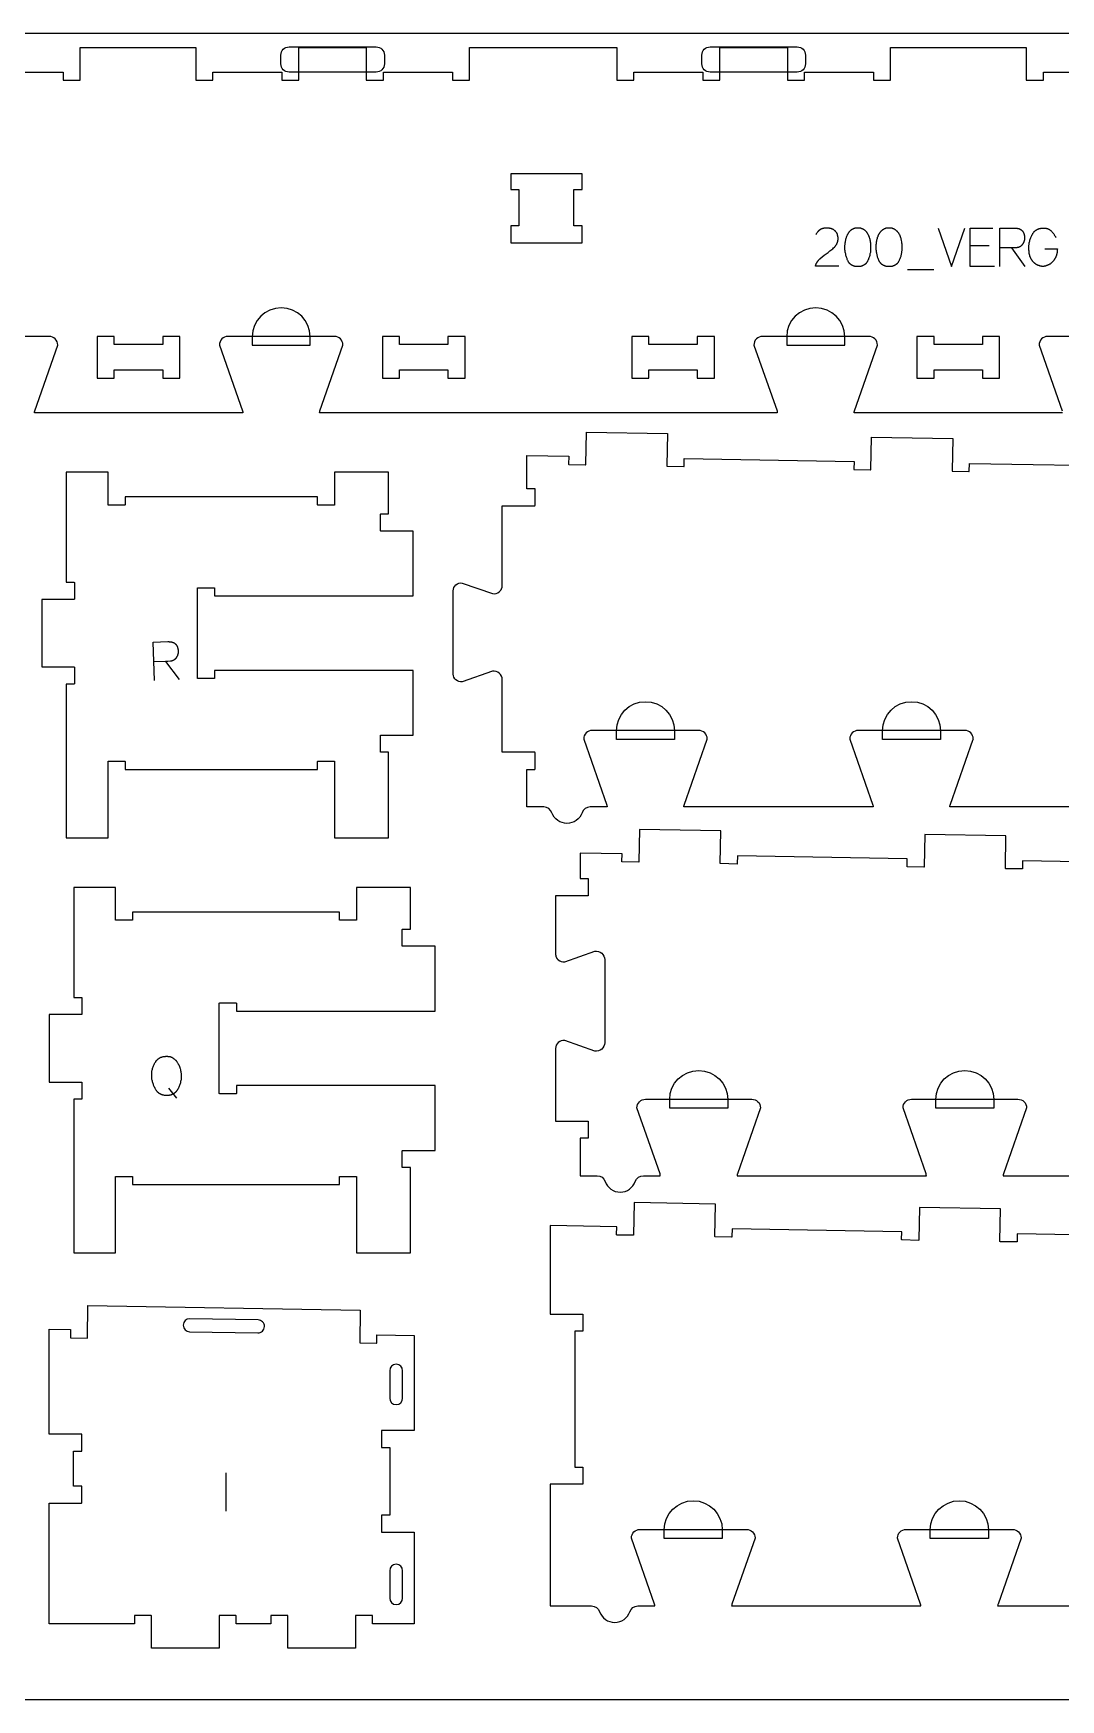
# Model space of a CAD drawing. Header units: millimetres. Extents: x -1220 to 1220, y -1270 to 1270.
# Drawn here: x -368 to 384, y -1270 to -50 of the extents above; entities that cross this region are included whole.
import ezdxf

# ---------------------------------------------------------------- set-up
doc = ezdxf.new("R2010")
doc.units = ezdxf.units.MM
for name, color, linetype, true_color in [('0_SHEET_SPRUCEPLY_2440X122', 1, 'Continuous', 0xff0000), ('1_ANYTOOL_1MMDEEP_LABELS_S', 2, 'Continuous', 0xffff00), ('3_ANYTOOL_CUTTHROUGH_INSID', 4, 'Continuous', 0x00ffff), ('4_ANYTOOL_CUTTHROUGH_OUTSI', 5, 'Continuous', 0x0000ff), ('5_ANYTOOL_HALF_MILL_9MM_IN', 3, 'Continuous', 0x00ff00)]:
    doc.layers.add(name, color=color, linetype=linetype, true_color=true_color)

msp = doc.modelspace()

# ---------------------------------------------------------------- linework, layer by layer
at = {"layer": '0_SHEET_SPRUCEPLY_2440X122'}
msp.add_lwpolyline([(1220, -50), (1220, -1270), (-1220, -1270), (-1220, -50)], close=True, dxfattribs=at)
at = {"layer": '1_ANYTOOL_1MMDEEP_LABELS_S'}
for points in [[(221.7, -220.5), (204.6, -220.5), (204.7, -220), (204.9, -219.6), (204.9, -219.4), (205, -219.2), (205.1, -219), (205.2, -218.8), (205.3, -218.6), (205.4, -218.4), (205.5, -218.2), (205.6, -218.1), (205.7, -217.9), (205.8, -217.7), (205.9, -217.5), (206, -217.3), (206.2, -217.1), (206.3, -217), (206.4, -216.8), (206.5, -216.6), (206.7, -216.5), (206.8, -216.3), (206.9, -216.1), (207.1, -216), (207.2, -215.8), (207.4, -215.6), (207.5, -215.5), (207.7, -215.3), (207.8, -215.2), (208, -215), (208.2, -214.9), (209.7, -213.6), (211.1, -212.5), (212.5, -211.4), (213.9, -210.4), (214.7, -209.8), (215.3, -209.3), (216, -208.8), (216.7, -208.2), (217.3, -207.7), (217.9, -207.1), (218.5, -206.5), (219, -206), (219.2, -205.8), (219.3, -205.7), (219.4, -205.5), (219.5, -205.4), (219.7, -205.2), (219.8, -205), (219.9, -204.9), (220, -204.7), (220.1, -204.6), (220.2, -204.4), (220.3, -204.2), (220.4, -204.1), (220.4, -203.9), (220.5, -203.7), (220.6, -203.5), (220.7, -203.4), (220.7, -203.2), (220.8, -203), (220.9, -202.8), (220.9, -202.6), (221, -202.4), (221, -202.3), (221, -202.1), (221.1, -201.9), (221.1, -201.7), (221.1, -201.5), (221.2, -201.3), (221.2, -201.1), (221.2, -200.9), (221.2, -200.7), (221.2, -200.4), (221.2, -200.2), (221.2, -200), (221.2, -199.8), (221.2, -199.5), (221.2, -199.3), (221.2, -199.1), (221.1, -198.9), (221.1, -198.7), (221.1, -198.5), (221, -198.3), (221, -198.1), (220.9, -197.9), (220.9, -197.7), (220.8, -197.5), (220.8, -197.3), (220.7, -197.1), (220.6, -196.9), (220.6, -196.7), (220.5, -196.6), (220.4, -196.4), (220.3, -196.2), (220.2, -196.1), (220.1, -195.9), (220, -195.8), (219.9, -195.6), (219.8, -195.5), (219.7, -195.3), (219.5, -195.2), (219.4, -195), (219.3, -194.9), (219.1, -194.8), (219, -194.6), (218.9, -194.5), (218.7, -194.4), (218.6, -194.3), (218.4, -194.2), (218.3, -194.1), (218.1, -193.9), (217.9, -193.8), (217.8, -193.7), (217.6, -193.7), (217.4, -193.6), (217.3, -193.5), (217.1, -193.4), (216.9, -193.3), (216.7, -193.2), (216.6, -193.2), (216.4, -193.1), (216.2, -193), (216, -193), (215.8, -192.9), (215.6, -192.9), (215.4, -192.8), (215.2, -192.8), (215, -192.7), (214.8, -192.7), (214.6, -192.7), (214.4, -192.6), (214.2, -192.6), (214, -192.6), (213.8, -192.6), (213.6, -192.6), (213.3, -192.6), (212.9, -192.6), (212.6, -192.6), (212.2, -192.6), (211.9, -192.6), (211.6, -192.6), (211.3, -192.7), (210.9, -192.7), (210.6, -192.8), (210.3, -192.8), (210, -192.9), (209.9, -193), (209.8, -193), (209.6, -193.1), (209.5, -193.1), (209.3, -193.2), (209.2, -193.2), (209.1, -193.3), (208.9, -193.3), (208.8, -193.4), (208.7, -193.5), (208.5, -193.5), (208.4, -193.6), (208.3, -193.7), (208.2, -193.7), (208, -193.8), (207.9, -193.9), (207.8, -194), (207.7, -194.1), (207.6, -194.1), (207.4, -194.2), (207.3, -194.3), (207.2, -194.4), (207.1, -194.5), (207, -194.6), (206.9, -194.7), (206.8, -194.8), (206.7, -194.9), (206.6, -195), (206.5, -195.1), (206.4, -195.2), (206.3, -195.3), (206.2, -195.5), (206, -195.7), (205.8, -195.9), (205.6, -196.2), (205.5, -196.5), (205.3, -196.7), (205.1, -197), (205, -197.3)], [(294.6, -192.6), (304.3, -220.6), (314.1, -192.6)], [(335.8, -220.6), (318.1, -220.6), (318.1, -192.6), (334.7, -192.6)], [(339.8, -220.6), (339.8, -192.6), (350.4, -192.6), (350.8, -192.6), (351.3, -192.6), (351.5, -192.6), (351.7, -192.6), (351.9, -192.6), (352.1, -192.7), (352.3, -192.7), (352.5, -192.7), (352.7, -192.8), (352.9, -192.8), (353.1, -192.9), (353.3, -192.9), (353.5, -193), (353.6, -193), (353.8, -193.1), (354, -193.1), (354.1, -193.2), (354.3, -193.3), (354.5, -193.3), (354.6, -193.4), (354.8, -193.5), (354.9, -193.6), (355.1, -193.7), (355.2, -193.8), (355.3, -193.9), (355.5, -194), (355.6, -194.1), (355.7, -194.2), (355.8, -194.3), (356, -194.4), (356.1, -194.5), (356.2, -194.6), (356.3, -194.7), (356.4, -194.9), (356.5, -195), (356.6, -195.1), (356.7, -195.3), (356.8, -195.4), (356.9, -195.6), (356.9, -195.7), (357, -195.9), (357.1, -196), (357.2, -196.2), (357.2, -196.3), (357.3, -196.5), (357.4, -196.7), (357.4, -196.8), (357.5, -197), (357.5, -197.2), (357.6, -197.4), (357.6, -197.6), (357.6, -197.8), (357.7, -198), (357.7, -198.2), (357.7, -198.4), (357.8, -198.6), (357.8, -198.8), (357.8, -199), (357.8, -199.4), (357.8, -199.9), (357.8, -200), (357.8, -200.2), (357.8, -200.4), (357.8, -200.5), (357.8, -200.7), (357.8, -200.8), (357.7, -201), (357.7, -201.2), (357.7, -201.3), (357.7, -201.5), (357.6, -201.6), (357.6, -201.8), (357.5, -201.9), (357.5, -202.1), (357.5, -202.2), (357.4, -202.4), (357.3, -202.6), (357.3, -202.7), (357.2, -202.9), (357.2, -203), (357.1, -203.1), (357, -203.3), (357, -203.4), (356.9, -203.6), (356.8, -203.7), (356.7, -203.9), (356.6, -204), (356.5, -204.2), (356.4, -204.3), (356.3, -204.4), (356.2, -204.6), (356, -204.8), (355.9, -205), (355.8, -205.1), (355.7, -205.2), (355.6, -205.3), (355.5, -205.5), (355.4, -205.6), (355.3, -205.7), (355.1, -205.8), (355, -205.9), (354.9, -206), (354.7, -206.1), (354.6, -206.1), (354.5, -206.2), (354.4, -206.3), (354.2, -206.4), (354.1, -206.5), (353.9, -206.5), (353.8, -206.6), (353.6, -206.6), (353.5, -206.7), (353.3, -206.7), (353.2, -206.8), (353, -206.8), (352.9, -206.9), (352.7, -206.9), (352.5, -206.9), (352.4, -206.9), (352.2, -207), (352, -207), (351.9, -207), (350.1, -207.1), (348.2, -207.1), (339.8, -207.1)], [(372.7, -207.7), (381.9, -207.7), (381.8, -208.5), (381.8, -208.9), (381.8, -209.2), (381.7, -209.6), (381.7, -210), (381.6, -210.3), (381.6, -210.7), (381.5, -211), (381.5, -211.3), (381.4, -211.7), (381.3, -212), (381.2, -212.3), (381.1, -212.6), (381, -212.9), (380.9, -213.2), (380.8, -213.5), (380.7, -213.8), (380.6, -214.1), (380.4, -214.4), (380.3, -214.7), (380.1, -214.9), (380, -215.2), (379.8, -215.4), (379.7, -215.7), (379.5, -215.9), (379.3, -216.2), (379.2, -216.4), (379, -216.6), (378.8, -216.8), (378.6, -217.1), (378.4, -217.3), (378, -217.7), (377.8, -217.9), (377.6, -218), (377.3, -218.2), (377.1, -218.4), (376.9, -218.6), (376.7, -218.7), (376.5, -218.9), (376.3, -219), (376.1, -219.1), (375.8, -219.3), (375.6, -219.4), (375.4, -219.5), (375.2, -219.6), (375, -219.7), (374.7, -219.8), (374.5, -219.9), (374.3, -220), (374, -220.1), (373.8, -220.2), (373.6, -220.2), (373.4, -220.3), (373.1, -220.4), (372.9, -220.4), (372.7, -220.5), (372.4, -220.5), (372.2, -220.5), (371.9, -220.6), (371.7, -220.6), (371.5, -220.6), (371.2, -220.6), (371, -220.6), (370.7, -220.6), (370.5, -220.6), (370.3, -220.5), (370, -220.5), (369.8, -220.5), (369.6, -220.4), (369.3, -220.4), (369.1, -220.3), (368.9, -220.3), (368.6, -220.2), (368.4, -220.1), (368.2, -220.1), (368, -220), (367.7, -219.9), (367.5, -219.8), (367.3, -219.7), (367.1, -219.6), (366.9, -219.5), (366.6, -219.3), (366.4, -219.2), (366.2, -219.1), (366, -218.9), (365.8, -218.8), (365.6, -218.6), (365.4, -218.4), (365.2, -218.3), (365, -218.1), (364.7, -217.9), (364.5, -217.7), (364.3, -217.5), (364.1, -217.3), (363.9, -217.1), (363.8, -216.9), (363.6, -216.7), (363.4, -216.4), (363.2, -216.2), (363.1, -215.9), (362.9, -215.7), (362.7, -215.4), (362.6, -215.2), (362.5, -214.9), (362.3, -214.6), (362.2, -214.3), (362.1, -214), (362, -213.7), (361.8, -213.4), (361.7, -213.1), (361.6, -212.8), (361.6, -212.4), (361.5, -212.1), (361.4, -211.7), (361.3, -211.4), (361.3, -211), (361.2, -210.7), (361.1, -210.3), (361.1, -209.9), (361.1, -209.5), (361, -208.7), (361, -207.9), (360.9, -207), (361, -206.4), (361, -205.8), (361, -205.1), (361.1, -204.5), (361.2, -203.9), (361.3, -203.3), (361.4, -202.7), (361.6, -202.1), (361.7, -201.4), (361.9, -200.8), (362.1, -200.2), (362.3, -199.6), (362.6, -199), (362.8, -198.4), (363.1, -197.9), (363.4, -197.3), (363.6, -197), (363.8, -196.7), (363.9, -196.4), (364.1, -196.2), (364.3, -195.9), (364.4, -195.8), (364.5, -195.7), (364.6, -195.5), (364.7, -195.4), (364.8, -195.3), (364.9, -195.2), (365, -195.1), (365.1, -195), (365.2, -194.9), (365.3, -194.8), (365.4, -194.7), (365.6, -194.6), (365.7, -194.5), (365.8, -194.4), (365.9, -194.3), (366, -194.2), (366.2, -194.1), (366.3, -194), (366.4, -194), (366.5, -193.9), (366.7, -193.8), (366.8, -193.7), (366.9, -193.7), (367.1, -193.6), (367.2, -193.5), (367.3, -193.5), (367.5, -193.4), (367.6, -193.3), (367.8, -193.3), (367.9, -193.2), (368, -193.2), (368.2, -193.1), (368.5, -193), (368.8, -192.9), (369.1, -192.8), (369.4, -192.8), (369.8, -192.7), (370.1, -192.7), (370.4, -192.6), (370.8, -192.6), (371.1, -192.6), (371.5, -192.6), (371.9, -192.6), (372.1, -192.6), (372.3, -192.6), (372.5, -192.6), (372.7, -192.6), (372.9, -192.6), (373.1, -192.6), (373.3, -192.7), (373.5, -192.7), (373.7, -192.7), (373.8, -192.8), (374, -192.8), (374.2, -192.8), (374.4, -192.9), (374.6, -193), (374.7, -193), (374.9, -193.1), (375.1, -193.1), (375.2, -193.2), (375.4, -193.3), (375.6, -193.4), (375.7, -193.5), (375.9, -193.6), (376, -193.6), (376.2, -193.7), (376.3, -193.8), (376.5, -194), (376.6, -194.1), (376.8, -194.2), (376.9, -194.3), (377, -194.4), (377.2, -194.5), (377.3, -194.7), (377.8, -195.2), (378.1, -195.5), (378.3, -195.8), (378.5, -196.1), (378.8, -196.3), (379, -196.6), (379.2, -196.9), (379.4, -197.2), (379.6, -197.5), (379.8, -197.9), (380, -198.2), (380.2, -198.5), (380.4, -198.8), (380.6, -199.1), (380.7, -199.5)], [(331.8, -205.6), (318.1, -205.6)], [(348.2, -207.1), (357.9, -220.6)], [(272.1, -222.9), (291.3, -222.9)], [(-279.5, -523.7), (-280.4, -495.7), (-269.8, -495.3), (-269.3, -495.3), (-268.9, -495.3), (-268.7, -495.4), (-268.5, -495.4), (-268.3, -495.4), (-268, -495.4), (-267.8, -495.4), (-267.6, -495.5), (-267.5, -495.5), (-267.3, -495.5), (-267.1, -495.6), (-266.9, -495.6), (-266.7, -495.7), (-266.5, -495.7), (-266.4, -495.8), (-266.2, -495.8), (-266, -495.9), (-265.9, -495.9), (-265.7, -496), (-265.5, -496.1), (-265.4, -496.2), (-265.2, -496.2), (-265.1, -496.3), (-264.9, -496.4), (-264.8, -496.5), (-264.7, -496.6), (-264.5, -496.7), (-264.4, -496.8), (-264.3, -496.9), (-264.2, -497), (-264, -497.1), (-263.9, -497.2), (-263.8, -497.3), (-263.7, -497.5), (-263.6, -497.6), (-263.5, -497.7), (-263.4, -497.9), (-263.3, -498), (-263.2, -498.1), (-263.1, -498.3), (-263.1, -498.4), (-263, -498.6), (-262.9, -498.7), (-262.8, -498.9), (-262.8, -499.1), (-262.7, -499.2), (-262.6, -499.4), (-262.6, -499.6), (-262.5, -499.8), (-262.5, -499.9), (-262.4, -500.1), (-262.4, -500.3), (-262.3, -500.5), (-262.3, -500.7), (-262.3, -500.9), (-262.2, -501.1), (-262.2, -501.3), (-262.2, -501.5), (-262.1, -502), (-262.1, -502.4), (-262.1, -502.6), (-262.1, -502.8), (-262.1, -502.9), (-262.1, -503.1), (-262.1, -503.2), (-262.2, -503.4), (-262.2, -503.6), (-262.2, -503.7), (-262.2, -503.9), (-262.2, -504), (-262.3, -504.2), (-262.3, -504.4), (-262.3, -504.5), (-262.4, -504.7), (-262.4, -504.8), (-262.5, -505), (-262.5, -505.1), (-262.6, -505.3), (-262.6, -505.4), (-262.7, -505.6), (-262.7, -505.7), (-262.8, -505.9), (-262.9, -506), (-263, -506.2), (-263, -506.3), (-263.1, -506.5), (-263.2, -506.6), (-263.3, -506.7), (-263.4, -506.9), (-263.5, -507), (-263.6, -507.2), (-263.7, -507.5), (-263.9, -507.6), (-264, -507.7), (-264.1, -507.8), (-264.2, -508), (-264.3, -508.1), (-264.4, -508.2), (-264.5, -508.3), (-264.6, -508.4), (-264.7, -508.5), (-264.9, -508.6), (-265, -508.7), (-265.1, -508.8), (-265.3, -508.9), (-265.4, -509), (-265.5, -509), (-265.7, -509.1), (-265.8, -509.2), (-265.9, -509.3), (-266.1, -509.3), (-266.2, -509.4), (-266.4, -509.4), (-266.5, -509.5), (-266.7, -509.5), (-266.8, -509.6), (-267, -509.6), (-267.2, -509.6), (-267.3, -509.7), (-267.5, -509.7), (-267.7, -509.7), (-267.8, -509.7), (-269.7, -509.9), (-271.5, -509.9), (-279.9, -510.2)], [(-271.5, -509.9), (-261.3, -523.1)], [(-263.2, -829.5), (-268.9, -822.2)], [(-227.1, -1104), (-227.1, -1132)]]:
    msp.add_lwpolyline(points, dxfattribs=at)
for points in [[(235.7, -192.3), (236, -192.3), (236.3, -192.3), (236.5, -192.3), (236.7, -192.4), (236.8, -192.4), (237, -192.4), (237.2, -192.4), (237.3, -192.5), (237.5, -192.5), (237.6, -192.5), (237.8, -192.5), (237.9, -192.6), (238.1, -192.6), (238.2, -192.7), (238.4, -192.7), (238.5, -192.8), (238.6, -192.8), (238.8, -192.9), (238.9, -192.9), (239.1, -193), (239.2, -193.1), (239.3, -193.1), (239.5, -193.2), (239.6, -193.3), (239.7, -193.3), (239.8, -193.4), (239.9, -193.5), (240.1, -193.6), (240.2, -193.7), (240.3, -193.8), (240.5, -193.9), (240.8, -194.1), (241, -194.3), (241.2, -194.5), (241.4, -194.7), (241.6, -194.9), (241.8, -195.1), (242, -195.4), (242.1, -195.6), (242.3, -195.8), (242.5, -196.1), (242.6, -196.3), (242.8, -196.6), (242.9, -196.8), (243.1, -197.1), (243.2, -197.4), (243.5, -197.9), (243.6, -198.2), (243.7, -198.5), (243.8, -198.7), (243.9, -199), (244, -199.3), (244.1, -199.6), (244.2, -199.9), (244.3, -200.2), (244.4, -200.5), (244.5, -200.8), (244.5, -201.1), (244.6, -201.4), (244.7, -201.8), (244.8, -202.7), (244.9, -203.3), (245, -204), (245, -204.6), (245.1, -205.2), (245.1, -205.8), (245.1, -206.3), (245.1, -206.9), (245.1, -207.5), (245.1, -208.1), (245.1, -208.6), (245, -209.2), (244.9, -209.8), (244.9, -210.4), (244.8, -210.9), (244.6, -211.5), (244.5, -212.1), (244.4, -212.7), (244.2, -213.3), (244, -213.8), (243.8, -214.4), (243.6, -215), (243.4, -215.6), (243.1, -216.2), (243, -216.4), (242.9, -216.7), (242.7, -217), (242.7, -217.1), (242.6, -217.2), (242.5, -217.4), (242.4, -217.5), (242.4, -217.6), (242.3, -217.7), (242.2, -217.8), (242.1, -218), (242, -218.1), (241.9, -218.2), (241.9, -218.3), (241.8, -218.4), (241.7, -218.5), (241.6, -218.6), (241.5, -218.7), (241.4, -218.8), (241.3, -218.9), (241.2, -219), (241.1, -219.1), (241, -219.2), (240.9, -219.2), (240.7, -219.3), (240.6, -219.4), (240.5, -219.5), (240.4, -219.6), (240.3, -219.6), (240.2, -219.7), (240.1, -219.8), (239.9, -219.8), (239.8, -219.9), (239.7, -220), (239.6, -220), (239.4, -220.1), (239.3, -220.1), (239.2, -220.2), (239, -220.2), (238.9, -220.3), (238.8, -220.3), (238.6, -220.4), (238.5, -220.4), (238.3, -220.5), (238.2, -220.5), (237.9, -220.6), (237.6, -220.6), (237.3, -220.7), (237, -220.7), (236.7, -220.8), (236.3, -220.8), (236, -220.8), (235.7, -220.8), (235.3, -220.8), (235, -220.8), (234.7, -220.8), (234.3, -220.7), (234, -220.7), (233.7, -220.6), (233.4, -220.6), (233.3, -220.5), (233.1, -220.5), (233, -220.5), (232.9, -220.4), (232.7, -220.4), (232.6, -220.3), (232.4, -220.3), (232.3, -220.2), (232.2, -220.2), (232, -220.1), (231.9, -220.1), (231.8, -220), (231.7, -220), (231.5, -219.9), (231.4, -219.8), (231.3, -219.8), (231.2, -219.7), (231.1, -219.6), (230.9, -219.5), (230.8, -219.5), (230.7, -219.4), (230.6, -219.3), (230.5, -219.2), (230.4, -219.1), (230.3, -219.1), (230.2, -219), (230.1, -218.9), (230, -218.8), (229.9, -218.7), (229.8, -218.6), (229.7, -218.5), (229.6, -218.4), (229.5, -218.3), (229.4, -218.2), (229.3, -218), (229.2, -217.9), (229.2, -217.8), (229.1, -217.7), (229, -217.6), (228.9, -217.5), (228.8, -217.3), (228.8, -217.2), (228.7, -217.1), (228.6, -216.9), (228.5, -216.7), (228.3, -216.4), (228.2, -216.1), (228, -215.5), (227.8, -214.9), (227.6, -214.4), (227.4, -213.8), (227.2, -213.2), (227, -212.6), (226.9, -212), (226.8, -211.5), (226.6, -210.9), (226.5, -210.3), (226.5, -209.7), (226.4, -209.2), (226.3, -208.6), (226.3, -208), (226.3, -207.4), (226.3, -206.9), (226.3, -206.3), (226.3, -205.7), (226.3, -205.1), (226.4, -204.5), (226.4, -203.9), (226.5, -203.3), (226.6, -202.7), (226.7, -202), (226.8, -201.4), (226.9, -201.1), (226.9, -200.8), (227, -200.5), (227.1, -200.2), (227.2, -199.9), (227.3, -199.6), (227.4, -199.3), (227.5, -199), (227.6, -198.7), (227.7, -198.4), (227.8, -198.1), (227.9, -197.9), (228.1, -197.6), (228.2, -197.3), (228.3, -197), (228.5, -196.8), (228.6, -196.5), (228.8, -196.3), (228.9, -196), (229.1, -195.8), (229.3, -195.6), (229.4, -195.3), (229.6, -195.1), (229.8, -194.9), (230, -194.7), (230.2, -194.5), (230.4, -194.3), (230.6, -194.1), (230.8, -193.9), (231.1, -193.8), (231.2, -193.7), (231.3, -193.6), (231.4, -193.5), (231.5, -193.4), (231.7, -193.3), (231.8, -193.3), (231.9, -193.2), (232, -193.1), (232.2, -193.1), (232.3, -193), (232.4, -192.9), (232.6, -192.9), (232.7, -192.8), (232.8, -192.8), (233, -192.7), (233.1, -192.7), (233.3, -192.6), (233.4, -192.6), (233.6, -192.5), (233.7, -192.5), (233.9, -192.5), (234, -192.5), (234.2, -192.4), (234.3, -192.4), (234.5, -192.4), (234.7, -192.4), (234.8, -192.3), (235, -192.3), (235.3, -192.3)], [(258.5, -192.3), (258.9, -192.3), (259.2, -192.3), (259.4, -192.3), (259.6, -192.4), (259.7, -192.4), (259.9, -192.4), (260, -192.4), (260.2, -192.5), (260.4, -192.5), (260.5, -192.5), (260.7, -192.5), (260.8, -192.6), (261, -192.6), (261.1, -192.7), (261.2, -192.7), (261.4, -192.8), (261.5, -192.8), (261.7, -192.9), (261.8, -192.9), (261.9, -193), (262.1, -193.1), (262.2, -193.1), (262.3, -193.2), (262.5, -193.3), (262.6, -193.3), (262.7, -193.4), (262.8, -193.5), (262.9, -193.6), (263.1, -193.7), (263.2, -193.8), (263.4, -193.9), (263.6, -194.1), (263.8, -194.3), (264.1, -194.5), (264.3, -194.7), (264.5, -194.9), (264.6, -195.1), (264.8, -195.4), (265, -195.6), (265.2, -195.8), (265.4, -196.1), (265.5, -196.3), (265.7, -196.6), (265.8, -196.8), (266, -197.1), (266.1, -197.4), (266.4, -197.9), (266.5, -198.2), (266.6, -198.5), (266.7, -198.7), (266.8, -199), (266.9, -199.3), (267, -199.6), (267.1, -199.9), (267.2, -200.2), (267.3, -200.5), (267.3, -200.8), (267.4, -201.1), (267.5, -201.4), (267.5, -201.8), (267.7, -202.7), (267.8, -203.3), (267.9, -204), (267.9, -204.6), (268, -205.2), (268, -205.8), (268, -206.3), (268, -206.9), (268, -207.5), (268, -208.1), (268, -208.6), (267.9, -209.2), (267.8, -209.8), (267.7, -210.4), (267.6, -210.9), (267.5, -211.5), (267.4, -212.1), (267.2, -212.7), (267.1, -213.3), (266.9, -213.8), (266.7, -214.4), (266.5, -215), (266.3, -215.6), (266, -216.2), (265.9, -216.4), (265.8, -216.7), (265.6, -217), (265.6, -217.1), (265.5, -217.2), (265.4, -217.4), (265.3, -217.5), (265.2, -217.6), (265.2, -217.7), (265.1, -217.8), (265, -218), (264.9, -218.1), (264.8, -218.2), (264.7, -218.3), (264.6, -218.4), (264.5, -218.5), (264.5, -218.6), (264.4, -218.7), (264.3, -218.8), (264.2, -218.9), (264.1, -219), (263.9, -219.1), (263.8, -219.2), (263.7, -219.2), (263.6, -219.3), (263.5, -219.4), (263.4, -219.5), (263.3, -219.6), (263.2, -219.6), (263.1, -219.7), (262.9, -219.8), (262.8, -219.8), (262.7, -219.9), (262.6, -220), (262.4, -220), (262.3, -220.1), (262.2, -220.1), (262.1, -220.2), (261.9, -220.2), (261.8, -220.3), (261.6, -220.3), (261.5, -220.4), (261.4, -220.4), (261.2, -220.5), (261.1, -220.5), (260.8, -220.6), (260.5, -220.6), (260.2, -220.7), (259.9, -220.7), (259.5, -220.8), (259.2, -220.8), (258.9, -220.8), (258.5, -220.8), (258.2, -220.8), (257.9, -220.8), (257.5, -220.8), (257.2, -220.7), (256.9, -220.7), (256.6, -220.6), (256.3, -220.6), (256.2, -220.5), (256, -220.5), (255.9, -220.5), (255.7, -220.4), (255.6, -220.4), (255.5, -220.3), (255.3, -220.3), (255.2, -220.2), (255.1, -220.2), (254.9, -220.1), (254.8, -220.1), (254.7, -220), (254.5, -220), (254.4, -219.9), (254.3, -219.8), (254.2, -219.8), (254.1, -219.7), (253.9, -219.6), (253.8, -219.5), (253.7, -219.5), (253.6, -219.4), (253.5, -219.3), (253.4, -219.2), (253.3, -219.1), (253.2, -219.1), (253.1, -219), (253, -218.9), (252.9, -218.8), (252.8, -218.7), (252.7, -218.6), (252.6, -218.5), (252.5, -218.4), (252.4, -218.3), (252.3, -218.2), (252.2, -218), (252.1, -217.9), (252, -217.8), (252, -217.7), (251.9, -217.6), (251.8, -217.5), (251.7, -217.3), (251.6, -217.2), (251.6, -217.1), (251.5, -216.9), (251.4, -216.7), (251.2, -216.4), (251.1, -216.1), (250.9, -215.5), (250.6, -214.9), (250.4, -214.4), (250.2, -213.8), (250.1, -213.2), (249.9, -212.6), (249.8, -212), (249.6, -211.5), (249.5, -210.9), (249.4, -210.3), (249.3, -209.7), (249.3, -209.2), (249.2, -208.6), (249.2, -208), (249.2, -207.4), (249.1, -206.9), (249.1, -206.3), (249.2, -205.7), (249.2, -205.1), (249.2, -204.5), (249.3, -203.9), (249.4, -203.3), (249.4, -202.7), (249.5, -202), (249.7, -201.4), (249.7, -201.1), (249.8, -200.8), (249.9, -200.5), (250, -200.2), (250.1, -199.9), (250.1, -199.6), (250.2, -199.3), (250.3, -199), (250.5, -198.7), (250.6, -198.4), (250.7, -198.1), (250.8, -197.9), (250.9, -197.6), (251.1, -197.3), (251.2, -197), (251.3, -196.8), (251.5, -196.5), (251.6, -196.3), (251.8, -196), (252, -195.8), (252.1, -195.6), (252.3, -195.3), (252.5, -195.1), (252.7, -194.9), (252.9, -194.7), (253.1, -194.5), (253.3, -194.3), (253.5, -194.1), (253.7, -193.9), (253.9, -193.8), (254.1, -193.7), (254.2, -193.6), (254.3, -193.5), (254.4, -193.4), (254.5, -193.3), (254.7, -193.3), (254.8, -193.2), (254.9, -193.1), (255.1, -193.1), (255.2, -193), (255.3, -192.9), (255.5, -192.9), (255.6, -192.8), (255.7, -192.8), (255.9, -192.7), (256, -192.7), (256.2, -192.6), (256.3, -192.6), (256.5, -192.5), (256.6, -192.5), (256.8, -192.5), (256.9, -192.5), (257.1, -192.4), (257.2, -192.4), (257.4, -192.4), (257.5, -192.4), (257.7, -192.3), (257.9, -192.3), (258.2, -192.3)], [(-270.7, -798.9), (-270.4, -798.9), (-270.1, -798.9), (-269.7, -798.9), (-269.6, -799), (-269.4, -799), (-269.2, -799), (-269.1, -799), (-268.9, -799), (-268.8, -799.1), (-268.6, -799.1), (-268.4, -799.1), (-268.3, -799.2), (-268.1, -799.2), (-268, -799.2), (-267.8, -799.3), (-267.7, -799.3), (-267.6, -799.4), (-267.4, -799.4), (-267.3, -799.5), (-267.1, -799.5), (-267, -799.6), (-266.9, -799.7), (-266.7, -799.7), (-266.6, -799.8), (-266.5, -799.9), (-266.3, -799.9), (-266.2, -800), (-266.1, -800.1), (-265.7, -800.3), (-265.5, -800.5), (-265.2, -800.7), (-265, -800.9), (-264.8, -801.1), (-264.5, -801.3), (-264.3, -801.5), (-264.1, -801.7), (-263.9, -801.9), (-263.7, -802.1), (-263.5, -802.3), (-263.3, -802.6), (-263.1, -802.8), (-263, -803), (-262.8, -803.3), (-262.5, -803.8), (-262.3, -804.1), (-262.2, -804.4), (-262, -804.6), (-261.9, -804.9), (-261.7, -805.2), (-261.6, -805.5), (-261.5, -805.7), (-261.3, -806), (-261.2, -806.3), (-261.1, -806.6), (-261, -806.9), (-260.9, -807.2), (-260.8, -807.5), (-260.7, -807.9), (-260.5, -808.8), (-260.3, -809.4), (-260.2, -810.1), (-260.1, -810.7), (-260, -811.3), (-260, -811.9), (-259.9, -812.5), (-259.9, -813.1), (-259.9, -813.7), (-259.9, -814.3), (-259.9, -814.9), (-260, -815.5), (-260, -816.1), (-260.1, -816.7), (-260.3, -817.3), (-260.4, -817.9), (-260.5, -818.5), (-260.7, -819.1), (-260.9, -819.7), (-261.1, -820.3), (-261.4, -820.9), (-261.6, -821.5), (-261.9, -822.1), (-262.2, -822.7), (-262.3, -823), (-262.5, -823.3), (-262.7, -823.5), (-262.8, -823.8), (-263, -824.1), (-263.2, -824.3), (-263.4, -824.6), (-263.6, -824.8), (-263.7, -824.9), (-263.8, -825), (-263.9, -825.1), (-264, -825.2), (-264.1, -825.3), (-264.2, -825.4), (-264.3, -825.5), (-264.4, -825.6), (-264.5, -825.7), (-264.7, -825.8), (-264.8, -825.9), (-264.9, -826), (-265, -826.1), (-265.1, -826.2), (-265.3, -826.3), (-265.4, -826.3), (-265.5, -826.4), (-265.6, -826.5), (-265.8, -826.6), (-265.9, -826.6), (-266, -826.7), (-266.2, -826.8), (-266.3, -826.8), (-266.4, -826.9), (-266.6, -827), (-266.7, -827), (-266.8, -827.1), (-267, -827.1), (-267.3, -827.2), (-267.6, -827.3), (-267.9, -827.4), (-268.2, -827.5), (-268.5, -827.5), (-268.8, -827.6), (-269.1, -827.6), (-269.5, -827.6), (-269.8, -827.7), (-270.1, -827.7), (-270.5, -827.7), (-270.9, -827.7), (-271.2, -827.7), (-271.5, -827.7), (-271.9, -827.6), (-272.2, -827.6), (-272.5, -827.5), (-272.8, -827.5), (-273.1, -827.4), (-273.5, -827.3), (-273.6, -827.3), (-273.7, -827.2), (-273.9, -827.2), (-274, -827.1), (-274.2, -827.1), (-274.3, -827), (-274.5, -827), (-274.6, -826.9), (-274.7, -826.8), (-274.9, -826.8), (-275, -826.7), (-275.2, -826.6), (-275.3, -826.6), (-275.4, -826.5), (-275.5, -826.4), (-275.7, -826.3), (-275.8, -826.3), (-275.9, -826.2), (-276, -826.1), (-276.2, -826), (-276.3, -825.9), (-276.4, -825.8), (-276.5, -825.7), (-276.6, -825.6), (-276.8, -825.5), (-276.9, -825.4), (-277, -825.3), (-277.1, -825.2), (-277.2, -825.1), (-277.3, -825), (-277.5, -824.7), (-277.7, -824.5), (-277.9, -824.2), (-278.1, -824), (-278.3, -823.7), (-278.5, -823.4), (-278.7, -823.1), (-279, -822.5), (-279.3, -821.9), (-279.6, -821.3), (-279.9, -820.7), (-280.1, -820.1), (-280.3, -819.5), (-280.5, -818.9), (-280.7, -818.3), (-280.9, -817.7), (-281, -817.1), (-281.2, -816.5), (-281.3, -815.9), (-281.4, -815.3), (-281.4, -814.7), (-281.5, -814.1), (-281.5, -813.5), (-281.5, -812.8), (-281.5, -812.2), (-281.5, -811.6), (-281.4, -810.9), (-281.4, -810.3), (-281.3, -809.7), (-281.2, -809.1), (-281, -808.4), (-280.9, -807.8), (-280.7, -807.2), (-280.5, -806.6), (-280.3, -806), (-280, -805.5), (-279.7, -804.9), (-279.5, -804.3), (-279.2, -803.7), (-279, -803.4), (-278.8, -803.2), (-278.6, -802.9), (-278.5, -802.6), (-278.3, -802.4), (-278.1, -802.2), (-277.9, -801.9), (-277.7, -801.7), (-277.6, -801.6), (-277.5, -801.5), (-277.3, -801.4), (-277.2, -801.3), (-277.1, -801.2), (-277, -801.1), (-276.9, -801), (-276.8, -800.9), (-276.6, -800.8), (-276.5, -800.7), (-276.4, -800.6), (-276.3, -800.5), (-276.2, -800.5), (-276, -800.4), (-275.9, -800.3), (-275.8, -800.2), (-275.6, -800.2), (-275.5, -800.1), (-275.2, -799.9), (-275, -799.8), (-274.7, -799.7), (-274.4, -799.6), (-274.1, -799.5), (-273.8, -799.4), (-273.5, -799.3), (-273.1, -799.2), (-272.8, -799.2), (-272.5, -799.1), (-272.2, -799), (-271.8, -799), (-271.5, -799), (-271.1, -798.9)]]:
    msp.add_lwpolyline(points, close=True, dxfattribs=at)
at = {"layer": '3_ANYTOOL_CUTTHROUGH_INSID'}
for points in [[(9.1, -152.9), (-18.5, -152.9), (-18.5, -164.4), (-12.5, -164.4), (-12.5, -190.9), (-18.5, -190.9), (-18.5, -203.4), (33.7, -203.4), (33.7, -190.9), (27.7, -190.9), (27.8, -164.4), (33.8, -164.4), (33.8, -152.9)], [(-308.9, -296.4), (-273.4, -296.4), (-273.4, -302.4), (-260.9, -302.4), (-260.9, -271.9), (-273.4, -271.9), (-273.4, -277.9), (-308.9, -277.9), (-308.9, -271.9), (-321.4, -271.9), (-321.4, -302.4), (-308.9, -302.4)], [(-100, -296.4), (-64.5, -296.4), (-64.5, -302.4), (-52, -302.4), (-52, -271.9), (-64.5, -271.9), (-64.5, -277.9), (-100, -277.9), (-100, -271.9), (-112.5, -271.9), (-112.5, -302.4), (-100, -302.4)], [(118.1, -296.4), (118.1, -302.4), (130.6, -302.4), (130.6, -271.9), (118.1, -271.9), (118.1, -277.9), (82.6, -277.9), (82.6, -271.9), (70.1, -271.9), (70.1, -302.4), (82.6, -302.4), (82.6, -296.4)], [(327, -296.4), (327, -302.4), (339.5, -302.4), (339.5, -271.9), (327, -271.9), (327, -277.9), (291.5, -277.9), (291.5, -271.9), (279, -271.9), (279, -302.4), (291.5, -302.4), (291.5, -296.4)]]:
    msp.add_lwpolyline(points, close=True, dxfattribs=at)
for points in [[(-203.6, -992), (-253.6, -991.1, 1), (-253.7, -1000.6), (-203.8, -1001.5, 0.414214), (-198.9, -996.8, 0.414214)], [(-97.7, -1049.2), (-97.7, -1029.2, 1), (-107.2, -1029.2), (-107.2, -1049.2, 1)], [(-97.7, -1175.6, 1), (-107.2, -1175.6), (-107.2, -1195.6, 1), (-97.7, -1195.6)]]:
    msp.add_lwpolyline(points, format="xyb", close=True, dxfattribs=at)
at = {"layer": '4_ANYTOOL_CUTTHROUGH_OUTSI'}
for points in [[(-396.8, -78.4), (-346.3, -78.4), (-346.3, -84.2), (-346.3, -84.2, 0.414214), (-346, -84.4), (-334, -84.4, 0.414214), (-333.8, -84.2), (-333.8, -60.4), (-249.3, -60.4), (-249.3, -84.2), (-249.3, -84.2, 0.414214), (-249, -84.4), (-237, -84.4, 0.414214), (-236.8, -84.2), (-236.8, -78.4), (-186.3, -78.4), (-186.3, -84.2), (-186.3, -84.2, 0.414214), (-186, -84.4), (-174, -84.4, 0.414214), (-173.8, -84.2), (-173.8, -60.4), (-124.3, -60.4), (-124.3, -84.2), (-124.3, -84.2, 0.414214), (-124, -84.4), (-112, -84.4, 0.414214), (-111.8, -84.2), (-111.8, -78.4), (-61.3, -78.4), (-61.3, -84.2), (-61.3, -84.2, 0.414214), (-61, -84.4), (-49, -84.4, 0.414214), (-48.8, -84.2), (-48.8, -60.4), (59.1, -60.4), (59.1, -84.2), (59.1, -84.2, 0.414214), (59.4, -84.4), (71.4, -84.4, 0.414214), (71.6, -84.2), (71.6, -78.4), (122.1, -78.4), (122.1, -84.2), (122.1, -84.2, 0.414214), (122.4, -84.4), (134.4, -84.4, 0.414214), (134.6, -84.2), (134.6, -60.4), (184.1, -60.4), (184.1, -84.2), (184.1, -84.2, 0.414214), (184.4, -84.4), (196.4, -84.4, 0.414214), (196.6, -84.2), (196.6, -78.4), (247.1, -78.4), (247.1, -84.2), (247.1, -84.2, 0.414214), (247.4, -84.4), (259.4, -84.4, 0.414214), (259.6, -84.2), (259.6, -60.4), (359.1, -60.4), (359.1, -84.2), (359.1, -84.2, 0.414214), (359.4, -84.4), (371.4, -84.4, 0.414214), (371.6, -84.2), (371.6, -78.4), (422.1, -78.4)], [(385.6, -327.9), (232.9, -327.9, -0.061485), (233.2, -326.5), (250, -278.3, 0.084368), (250.1, -278.2, 0.414214), (243.8, -271.9), (165.8, -271.9, 0.414214), (159.6, -278.2, 0.084368), (159.6, -278.3), (176.5, -326.5, -0.061485), (176.7, -327.9), (9.1, -327.9), (-158.5, -327.9), (-158.5, -327.9, -0.061485), (-158.3, -326.5), (-141.4, -278.3, 0.084368), (-141.4, -278.2, 0.414214), (-147.7, -271.9), (-225.7, -271.9, 0.414214), (-231.9, -278.2, 0.084368), (-231.9, -278.3), (-215, -326.5, -0.061485), (-214.8, -327.9), (-367.4, -327.9, -0.061485), (-367.2, -326.5), (-350.3, -278.3, 0.084368), (-350.3, -278.2, 0.414214), (-356.6, -271.9), (-434.6, -271.9, 0.414214)], [(452.7, -271.9), (374.7, -271.9, 0.414214), (368.5, -278.2, 0.084368), (368.5, -278.3), (385.4, -326.5, -0.061485)], [(441.8, -616.4), (303.1, -616.4, -0.061485), (303.4, -615), (320.3, -566.7, 0.084368), (320.3, -566.6, 0.414214), (314, -560.4), (236, -560.4, 0.414214), (229.8, -566.6, 0.084368), (229.8, -566.7), (246.7, -615, -0.061485), (246.9, -616.4), (108.2, -616.4), (108.2, -616.2), (108.3, -616), (108.3, -615.9), (108.3, -615.7), (108.3, -615.5), (108.4, -615.3), (108.4, -615.2), (108.5, -615), (125.4, -566.7, 0.084368), (125.4, -566.6, 0.414214), (119.1, -560.4), (41.1, -560.4, 0.414214), (34.9, -566.6, 0.084368), (34.9, -566.7), (51.8, -615), (51.8, -615.2), (51.9, -615.3), (51.9, -615.5), (51.9, -615.7), (52, -615.9), (52, -616), (52, -616.2), (52, -616.4), (39.6, -616.4, 0.317837), (33.7, -620.6, -0.707107), (11.6, -620.6, 0.317837), (5.7, -616.4), (-6.7, -616.4), (-6.7, -588.9), (-1, -588.9), (-1, -588.9, 0.414214), (-0.7, -588.6), (-0.7, -576.6, 0.414214), (-1, -576.4), (-24.7, -576.4), (-24.7, -523.2), (-24.7, -523.2, 0.463455), (-32, -517.1, 0.042509), (-32, -517.1), (-54, -524.7, -0.462342), (-60.7, -519.1), (-60.7, -458.2, -0.462342), (-54, -452.5), (-32, -460.2, 0.042509), (-32, -460.2, 0.220464), (-26.9, -458.8), (-26.8, -458.7), (-26.7, -458.6), (-26.6, -458.5), (-26.4, -458.4), (-26.3, -458.2), (-26.2, -458.1), (-26.1, -458), (-26, -457.9), (-25.9, -457.7), (-25.8, -457.6), (-25.7, -457.4), (-25.6, -457.3), (-25.5, -457.1), (-25.4, -457), (-25.4, -456.8), (-25.3, -456.7), (-25.2, -456.5), (-25.2, -456.4), (-25.1, -456.2), (-25, -456), (-25, -455.9), (-24.9, -455.7), (-24.9, -455.5), (-24.9, -455.4), (-24.8, -455.2), (-24.8, -455), (-24.8, -454.9), (-24.8, -454.7), (-24.7, -454.5), (-24.7, -454.4), (-24.7, -454.2), (-24.7, -454.1), (-24.7, -395.9), (-1, -395.9), (-1, -395.9, 0.414214), (-0.7, -395.6), (-0.7, -383.6, 0.414214), (-1, -383.4), (-6.7, -383.4), (-6.7, -359.2), (24, -359.7), (23.9, -365.5), (23.9, -365.5, 0.414214), (24.2, -365.7), (36.2, -366, 0.414214), (36.4, -365.7), (36.9, -342), (96.3, -343), (95.9, -366.7), (95.9, -366.7, 0.414214), (96.2, -367), (108.2, -367.2, 0.414214), (108.4, -367), (108.5, -361.2), (232.9, -363.4), (232.8, -369.1), (232.8, -369.1, 0.414214), (233.1, -369.4), (245.1, -369.6, 0.414214), (245.3, -369.4), (245.7, -345.6), (305.2, -346.6), (304.8, -370.4), (304.8, -370.4, 0.414214), (305, -370.6), (317, -370.9, 0.414214), (317.3, -370.6), (317.4, -364.9), (441.8, -367)], [(480.8, -658), (356.4, -655.8), (356.3, -661.6), (356.3, -661.6, -0.414214), (356, -661.8), (344, -661.6, -0.414214), (343.8, -661.3), (344.2, -637.6), (284.7, -636.6), (284.3, -660.3), (284.3, -660.3, -0.414214), (284, -660.5), (272, -660.3, -0.414214), (271.8, -660.1), (271.9, -654.3), (147.5, -652.2), (147.4, -657.9), (147.4, -657.9, -0.414214), (147.2, -658.2), (135.2, -657.9, -0.414214), (134.9, -657.7), (135.3, -633.9), (75.8, -632.9), (75.4, -656.7), (75.4, -656.7, -0.414214), (75.2, -656.9), (63.2, -656.7, -0.414214), (62.9, -656.4), (63, -650.7), (32.3, -650.2), (32.3, -668.9), (38, -668.9), (38, -668.9, -0.414214), (38.3, -669.1), (38.3, -681.1, -0.414214), (38, -681.4), (14.3, -681.4), (14.3, -724), (14.3, -724), (14.3, -724.2), (14.3, -724.4), (14.3, -724.5), (14.3, -724.7), (14.3, -724.8), (14.4, -725), (14.4, -725.1), (14.4, -725.3), (14.4, -725.4), (14.5, -725.6), (14.5, -725.7), (14.6, -725.9), (14.6, -726), (14.7, -726.2), (14.7, -726.3), (14.8, -726.5), (14.9, -726.6), (15, -726.8), (15, -726.9), (15.1, -727), (15.2, -727.2), (15.3, -727.3), (15.4, -727.4), (15.5, -727.5), (15.6, -727.7), (15.7, -727.8), (15.8, -727.9), (15.9, -728), (16, -728.1), (16.1, -728.2), (16.2, -728.3), (16.3, -728.4, 0.219504), (21, -729.7), (43, -722.1, -0.042509), (43, -722, -0.463455), (50.3, -728.2), (50.3, -789, -0.463455), (43, -795.2, -0.042509), (43, -795.2), (21, -787.5, 0.462342), (14.3, -793.2), (14.3, -846.4), (38, -846.4), (38, -846.4, -0.414214), (38.3, -846.6), (38.3, -858.6, -0.414214), (38, -858.9), (32.3, -858.9), (32.3, -886.4), (44.7, -886.4), (44.7, -886.4, -0.317837), (50.6, -890.6, 0.707107), (72.7, -890.6, -0.317837), (78.6, -886.4), (91, -886.4), (91, -886.2), (91, -886), (91, -885.9), (90.9, -885.7), (90.9, -885.5), (90.9, -885.3), (90.8, -885.2), (90.8, -885), (73.9, -836.7, -0.084368), (73.9, -836.6, -0.414214), (80.1, -830.4), (158.1, -830.4, -0.414214), (164.4, -836.6, -0.084368), (164.4, -836.7), (147.5, -885), (147.4, -885.2), (147.4, -885.3), (147.3, -885.5), (147.3, -885.7), (147.3, -885.9), (147.3, -886), (147.2, -886.2), (147.2, -886.4), (285.9, -886.4, 0.061485), (285.7, -885), (268.8, -836.7, -0.084368), (268.8, -836.6, -0.414214), (275, -830.4), (353, -830.4, -0.414214), (359.3, -836.6, -0.084368), (359.3, -836.7), (342.4, -885), (342.3, -885.2), (342.3, -885.3), (342.2, -885.5), (342.2, -885.7), (342.2, -885.9), (342.2, -886), (342.1, -886.2), (342.1, -886.4), (480.8, -886.4)], [(476.8, -931.1), (352.4, -928.9), (352.3, -934.7), (352.3, -934.7, -0.414214), (352.1, -934.9), (340.1, -934.7, -0.414214), (339.8, -934.4), (340.2, -910.7), (280.8, -909.7), (280.3, -933.4), (280.3, -933.4, -0.414214), (280.1, -933.7), (268.1, -933.4, -0.414214), (267.8, -933.2), (267.9, -927.4), (143.6, -925.3), (143.5, -931), (143.5, -931, -0.414214), (143.2, -931.3), (131.2, -931.1, -0.414214), (131, -930.8), (131.4, -907.1), (71.9, -906), (71.5, -929.8), (71.5, -929.8, -0.414214), (71.2, -930), (59.2, -929.8, -0.414214), (59, -929.5), (59.1, -923.8), (10.3, -922.9), (10.3, -987.8), (34, -987.8), (34, -987.8, -0.414214), (34.3, -988), (34.3, -1000, -0.414214), (34, -1000.3), (28.3, -1000.3), (28.3, -1099.8), (34, -1099.8), (34, -1099.8, -0.414214), (34.3, -1100), (34.3, -1112, -0.414214), (34, -1112.3), (10.3, -1112.3), (10.3, -1201.4), (40.7, -1201.4), (40.7, -1201.4, -0.317837), (46.6, -1205.6, 0.317837), (57.7, -1213.4, 0.317837), (68.7, -1205.6, -0.317837), (74.6, -1201.4), (87, -1201.4, 0.061485), (86.8, -1200), (69.9, -1151.7, -0.084368), (69.9, -1151.6, -0.414214), (76.1, -1145.4), (154.1, -1145.4, -0.414214), (160.4, -1151.6, -0.084368), (160.4, -1151.7), (143.5, -1200, 0.061485), (143.2, -1201.4), (281.9, -1201.4), (281.9, -1201.2), (281.9, -1201), (281.9, -1200.9), (281.8, -1200.7), (281.8, -1200.5), (281.8, -1200.3), (281.7, -1200.2), (281.7, -1200), (264.8, -1151.7, -0.084368), (264.8, -1151.6, -0.414214), (271, -1145.4), (349, -1145.4, -0.414214), (355.3, -1151.6, -0.084368), (355.3, -1151.7), (338.4, -1200), (338.3, -1200.2), (338.3, -1200.3), (338.2, -1200.5), (338.2, -1200.7), (338.2, -1200.9), (338.2, -1201), (338.1, -1201.2), (338.1, -1201.4), (476.8, -1201.4)]]:
    msp.add_lwpolyline(points, format="xyb", dxfattribs=at)
for points in [[(-235.5, -461.9), (-90, -461.9), (-90, -414.4), (-113.7, -414.4), (-113.7, -414.4, -0.414214), (-114, -414.2), (-114, -402.2, -0.414214), (-113.7, -401.9), (-108, -401.9), (-108, -371.4), (-147.5, -371.4), (-147.5, -395.2), (-147.5, -395.2, -0.414214), (-147.7, -395.4), (-159.7, -395.4, -0.414214), (-160, -395.2), (-160, -389.4), (-301, -389.4), (-301, -395.2), (-301, -395.2, -0.414214), (-301.3, -395.4), (-313.3, -395.4, -0.414214), (-313.5, -395.2), (-313.5, -371.4), (-344.1, -371.4), (-344.1, -451.9), (-338.4, -451.9), (-338.4, -451.9, -0.414214), (-338.1, -452.2), (-338.1, -464.2, -0.414214), (-338.4, -464.4), (-362.1, -464.4), (-362.1, -513.9), (-338.4, -513.9), (-338.4, -513.9, -0.414214), (-338.1, -514.2), (-338.1, -526.2, -0.414214), (-338.4, -526.4), (-344.1, -526.4), (-344.1, -638.9), (-313.5, -638.9), (-313.5, -583.2), (-313.5, -583.2, -0.414214), (-313.3, -582.9), (-301.3, -582.9, -0.414214), (-301, -583.2), (-301, -588.9), (-160, -588.9), (-160, -583.2), (-160, -583.2, -0.414214), (-159.7, -582.9), (-147.7, -582.9, -0.414214), (-147.5, -583.2), (-147.5, -638.9), (-108, -638.9), (-108, -576.4), (-113.7, -576.4), (-113.7, -576.4, -0.414214), (-114, -576.2), (-114, -564.2, -0.414214), (-113.7, -563.9), (-90, -563.9), (-90, -516.4), (-235.5, -516.4), (-235.5, -522.2), (-235.5, -522.2, -0.414214), (-235.7, -522.4), (-247.7, -522.4, -0.414214), (-248, -522.2), (-248, -456.2, -0.414214), (-247.7, -455.9), (-235.7, -455.9, -0.414214), (-235.5, -456.2)], [(-219.5, -765.9), (-74, -765.9), (-74, -718.4), (-97.7, -718.4), (-97.7, -718.4, -0.414214), (-98, -718.2), (-98, -706.2, -0.414214), (-97.7, -705.9), (-92, -705.9), (-92, -675.4), (-131.5, -675.4), (-131.5, -699.2), (-131.5, -699.2, -0.414214), (-131.7, -699.4), (-143.7, -699.4, -0.414214), (-144, -699.2), (-144, -693.4), (-295.5, -693.4), (-295.5, -699.2), (-295.5, -699.2, -0.414214), (-295.7, -699.4), (-307.7, -699.4, -0.414214), (-308, -699.2), (-308, -675.4), (-338.6, -675.4), (-338.6, -755.9), (-332.9, -755.9), (-332.9, -755.9, -0.414214), (-332.6, -756.2), (-332.6, -768.2, -0.414214), (-332.9, -768.4), (-356.6, -768.4), (-356.6, -817.9), (-332.9, -817.9), (-332.9, -817.9, -0.414214), (-332.6, -818.2), (-332.6, -830.2, -0.414214), (-332.9, -830.4), (-338.6, -830.4), (-338.6, -942.9), (-308, -942.9), (-308, -887.2), (-308, -887.2, -0.414214), (-307.7, -886.9), (-295.7, -886.9, -0.414214), (-295.5, -887.2), (-295.5, -892.9), (-144, -892.9), (-144, -887.2), (-144, -887.2, -0.414214), (-143.7, -886.9), (-131.7, -886.9, -0.414214), (-131.5, -887.2), (-131.5, -942.9), (-92, -942.9), (-92, -880.4), (-97.7, -880.4), (-97.7, -880.4, -0.414214), (-98, -880.2), (-98, -868.2, -0.414214), (-97.7, -867.9), (-74, -867.9), (-74, -820.4), (-219.5, -820.4), (-219.5, -826.2), (-219.5, -826.2, -0.414214), (-219.7, -826.4), (-231.7, -826.4, -0.414214), (-232, -826.2), (-232, -760.2, -0.414214), (-231.7, -759.9), (-219.7, -759.9, -0.414214), (-219.5, -760.2)], [(-341, -999.1), (-341.1, -1004.8, 0.414214), (-340.8, -1005.1), (-328.8, -1005.3, 0.414214), (-328.6, -1005), (-328.2, -981.3), (-128.7, -984.8), (-129.1, -1008.5), (-129.1, -1008.5, 0.414214), (-128.9, -1008.8), (-116.9, -1009, 0.414214), (-116.6, -1008.7), (-116.5, -1003), (-89.2, -1003.4), (-89.2, -1072.9), (-113, -1072.9), (-113, -1072.9, 0.414214), (-113.2, -1073.2), (-113.2, -1085.2, 0.414214), (-113, -1085.4), (-107.2, -1085.4), (-107.2, -1134.9), (-113, -1134.9), (-113, -1134.9, 0.414214), (-113.2, -1135.2), (-113.2, -1147.2, 0.414214), (-113, -1147.4), (-89.2, -1147.4), (-89.2, -1214.4), (-119.7, -1214.4), (-119.7, -1208.6), (-119.7, -1208.6, 0.414214), (-120, -1208.4), (-132, -1208.4, 0.414214), (-132.2, -1208.6), (-132.2, -1232.4), (-181.7, -1232.4), (-181.7, -1208.6), (-181.7, -1208.6, 0.414214), (-182, -1208.4), (-194, -1208.4, 0.414214), (-194.2, -1208.6), (-194.2, -1214.4), (-219.7, -1214.4), (-219.7, -1208.6), (-219.7, -1208.6, 0.414214), (-220, -1208.4), (-232, -1208.4, 0.414214), (-232.2, -1208.6), (-232.2, -1232.4), (-281.7, -1232.4), (-281.7, -1208.6), (-281.7, -1208.6, 0.414214), (-282, -1208.4), (-294, -1208.4, 0.414214), (-294.2, -1208.6), (-294.2, -1214.4), (-356.7, -1214.4), (-356.7, -1126.1), (-333, -1126.1), (-333, -1126.1, 0.414214), (-332.7, -1125.9), (-332.7, -1113.9, 0.414214), (-333, -1113.6), (-338.7, -1113.6), (-338.7, -1088.1), (-333, -1088.1), (-333, -1088.1, 0.414214), (-332.7, -1087.9), (-332.7, -1075.9, 0.414214), (-333, -1075.6), (-356.7, -1075.6), (-356.7, -998.8), (-341, -999.1)]]:
    msp.add_lwpolyline(points, format="xyb", close=True, dxfattribs=at)
at = {"layer": '5_ANYTOOL_HALF_MILL_9MM_IN'}
for points in [[(-117.1, -59.9, -0.414214), (-111.1, -65.9), (-111.1, -72.4, -0.414214), (-117.1, -78.4), (-180.9, -78.4, -0.414214), (-186.9, -72.4), (-186.9, -65.9, -0.414214), (-180.9, -59.9)], [(191.3, -59.9, -0.414214), (197.3, -65.9), (197.3, -72.4, -0.414214), (191.3, -78.4), (127.5, -78.4, -0.414214), (121.5, -72.4), (121.5, -65.9, -0.414214), (127.5, -59.9)], [(-165.4, -272.2, 1), (-207.9, -272.2), (-207.9, -272.4), (-207.9, -278.4), (-165.4, -278.4), (-165.4, -272.4), (-165.4, -272.2)], [(226.1, -272.2, 1), (183.6, -272.2), (183.6, -272.4), (183.6, -278.4), (226.1, -278.4), (226.1, -272.4), (226.1, -272.2)], [(58.9, -560.6, -1), (101.4, -560.6), (101.4, -560.9), (101.4, -566.9), (58.9, -566.9), (58.9, -560.9), (58.9, -560.6)], [(253.8, -560.6, -1), (296.3, -560.6), (296.3, -560.9), (296.3, -566.9), (253.8, -566.9), (253.8, -560.9), (253.8, -560.6)], [(97.9, -830.6, -1), (140.4, -830.6), (140.4, -830.9), (140.4, -836.9), (97.9, -836.9), (97.9, -830.9), (97.9, -830.6)], [(292.8, -830.6, -1), (335.3, -830.6), (335.3, -830.9), (335.3, -836.9), (292.8, -836.9), (292.8, -830.9), (292.8, -830.6)], [(93.9, -1145.6, -1), (136.4, -1145.6), (136.4, -1145.9), (136.4, -1151.9), (93.9, -1151.9), (93.9, -1145.9), (93.9, -1145.6)], [(288.8, -1145.6, -1), (331.3, -1145.6), (331.3, -1145.9), (331.3, -1151.9), (288.8, -1151.9), (288.8, -1145.9), (288.8, -1145.6)]]:
    msp.add_lwpolyline(points, format="xyb", close=True, dxfattribs=at)

doc.saveas('drawing.dxf')
